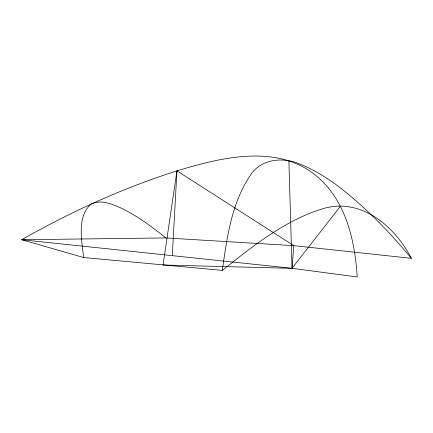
<?xml version="1.0" encoding="UTF-8"?>
<svg xmlns="http://www.w3.org/2000/svg" width="433" height="433" viewBox="0 0 433 433"><rect width="100%" height="100%" fill="white"/><g stroke="black" fill="none" stroke-linecap="round" stroke-linejoin="round"><path stroke-width="0.65" d="M172.285 255.649L176.951 170.867C222.032 157.092 279.626 142.944 318.872 178.077C346.481 202.812 354.968 241.43 357.203 276.947L292.026 268.314L21.65 239.72C70.974 211.753 122.864 188.041 176.951 170.867L293.801 245.657L411.35 258.333C395.41 227.206 362.221 198.049 324.853 208.149C285.904 219.396 253.576 245.619 222.297 270.381L83.612 257.516L21.65 239.72L165.704 237.928L293.801 245.657L292.026 268.314L163.041 265.012L176.951 170.867M222.297 270.381C226.962 237.387 231.65 202.379 250.999 174.32C261.765 158.619 283.431 156.93 299.809 164.026C327.916 175.316 351.103 195.684 372.818 216.278A452.436 293.514 70.8 0 1 402.566 247.898L411.35 258.333M340.365 206.276L292.026 268.314L288.876 160.87M165.704 237.928C152.21 226.892 138.051 216.478 122.409 208.674C112.926 204.463 101.419 199.061 91.217 204.035C76.489 216.435 81.918 240.786 83.612 257.516"/></g></svg>
